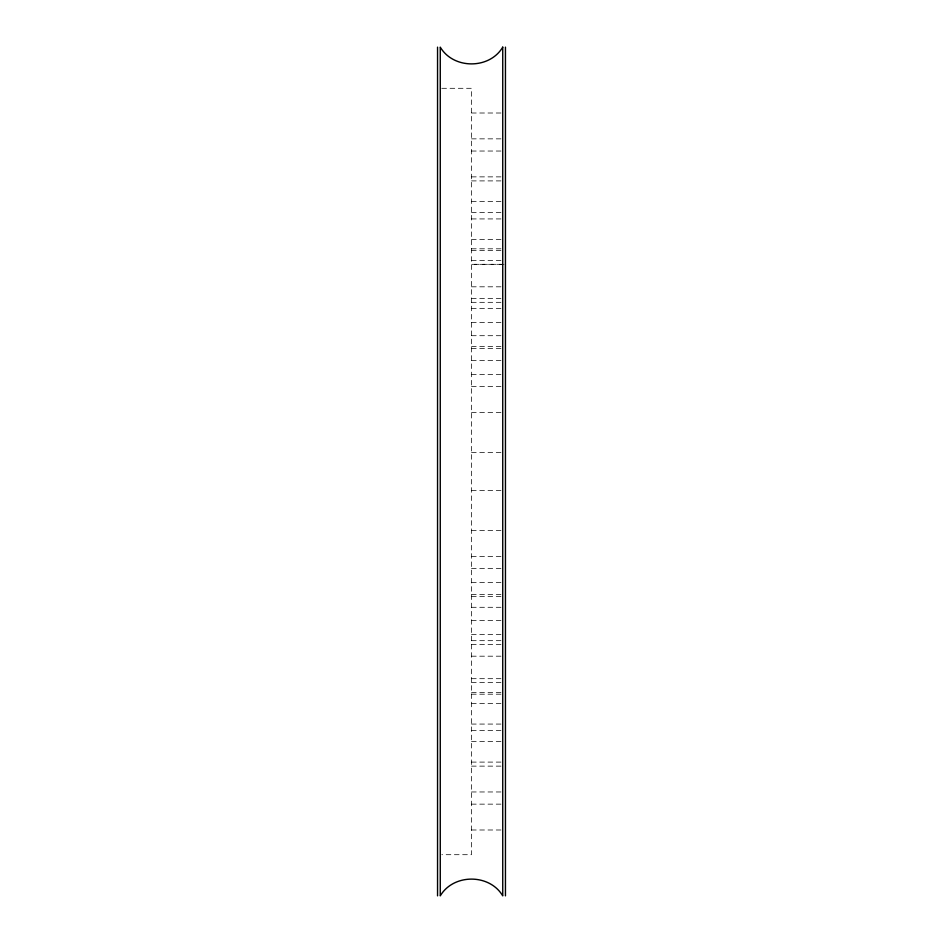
<?xml version="1.0" encoding="UTF-8"?>
<svg xmlns="http://www.w3.org/2000/svg" width="943" height="943" viewBox="0 0 943 943"><rect width="100%" height="100%" fill="white"/><g stroke="black" fill="none" stroke-linecap="round" stroke-linejoin="round"><path stroke-width="0.71" stroke-dasharray="4.71 3.54" d="M441.796 88.3L471.5 88.3L471.5 854.7L441.796 854.7M471.5 113.007L504.034 113.007M471.5 138.857L504.034 138.857M471.5 151.033L504.034 151.033M471.5 176.871L504.034 176.871M471.5 180.903L504.034 180.903M471.5 201.59L504.034 201.59M471.5 212.446L504.034 212.446M471.5 218.929L504.034 218.929M471.5 239.605L504.034 239.593M471.5 248.811L504.034 248.811M471.5 250.449L504.034 250.449M471.5 260.457L504.034 260.457M471.5 286.813L504.034 286.813M471.5 298.471L504.034 298.471M471.5 302.326L504.034 302.326M471.5 308.455L504.034 308.455M471.5 322.577L504.034 322.577M471.5 335.708L501.204 335.708M471.5 346.482L504.034 346.482M471.5 348.568L504.034 348.568M471.5 360.591L504.034 360.591M471.5 374.548L504.034 374.536M471.5 386.571L504.034 386.583M471.5 412.551L504.034 412.562M471.5 452.499L504.034 452.487M471.5 490.513L504.034 490.513M471.5 530.438L504.034 530.449M471.5 556.429L504.034 556.429M471.5 568.452L504.034 568.464M471.5 582.409L504.034 582.409M471.5 594.432L504.034 594.432M471.5 596.518L504.034 596.518M471.5 607.292L501.204 607.292M471.5 620.423L504.034 620.423M471.5 634.545L504.034 634.545M471.5 640.674L504.034 640.674M471.5 644.529L504.034 644.529M471.5 656.187L504.034 656.187M471.5 678.689L504.034 678.689M471.5 682.543L504.034 682.543M471.5 692.551L504.034 692.551M471.5 694.189L504.034 694.189M471.5 703.407L504.034 703.395M471.5 724.071L504.034 724.071M471.5 730.554L504.034 730.554M471.5 741.41L504.034 741.41M471.5 762.097L504.034 762.097M471.5 766.129L504.034 766.129M471.5 791.967L501.204 791.967M471.5 804.143L504.034 804.143M471.5 829.993L504.034 829.993M504.034 264.311L471.5 264.311L504.034 264.311"/><path stroke-width="1.41" d="M505.448 47.15L505.448 895.85M437.552 47.15L437.552 895.85M502.737 47.15C489.5 69.464 453.5 69.464 440.263 47.15L440.263 895.85C453.5 873.536 489.5 873.536 502.737 895.85L502.737 47.15"/></g></svg>
